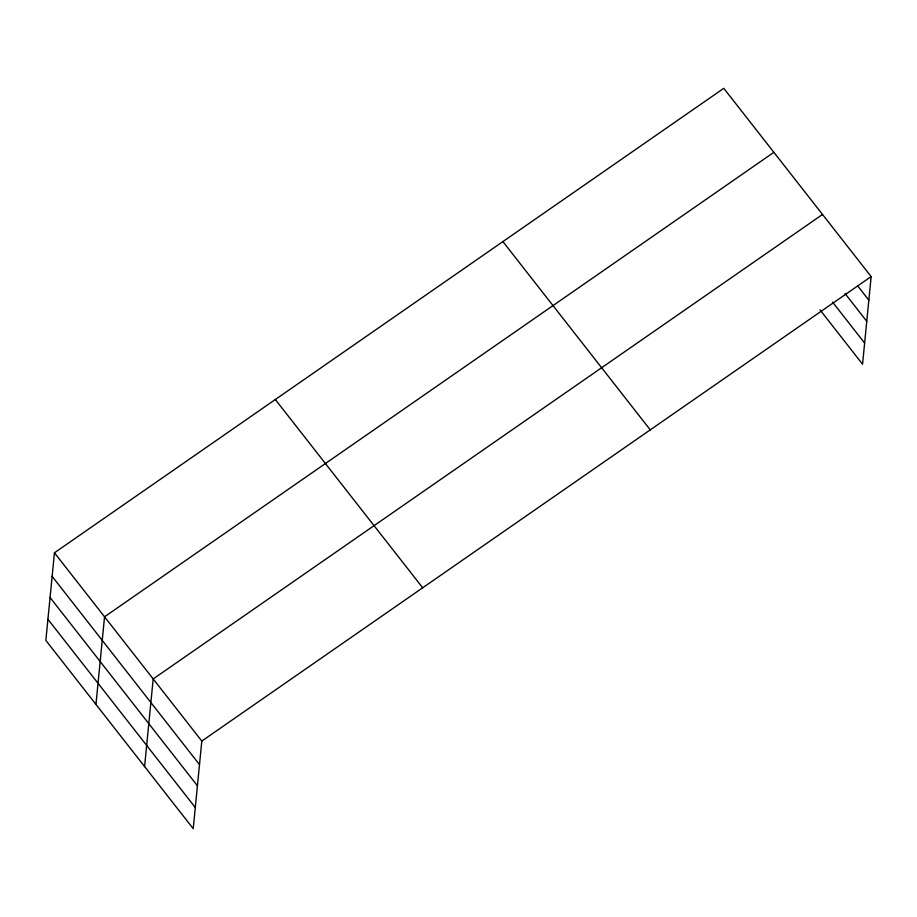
<?xml version="1.0" encoding="UTF-8"?>
<svg xmlns="http://www.w3.org/2000/svg" width="917" height="917" viewBox="0 0 917 917"><rect width="100%" height="100%" fill="white"/><g stroke="black" fill="none" stroke-linecap="round" stroke-linejoin="round"><path stroke-width="1.38" d="M54.447 552.791L45.85 640.41L193.223 828.681L201.809 741.062L54.447 552.791L723.777 88.319L871.15 276.59L862.553 364.209L820.004 309.854M95.953 704.428L104.549 616.797L773.879 152.325M144.588 766.555L153.185 678.935L822.515 214.463M201.809 741.062L871.15 276.59M857.544 285.737L868.835 300.168M845.05 293.566L866.771 321.305M832.498 302.025L864.628 343.073M502.894 241.584L650.268 429.867M275.318 399.514L422.691 587.786M52.131 576.357L199.505 764.64M50.057 597.494L197.43 785.777M47.925 619.273L195.298 807.545"/></g></svg>
